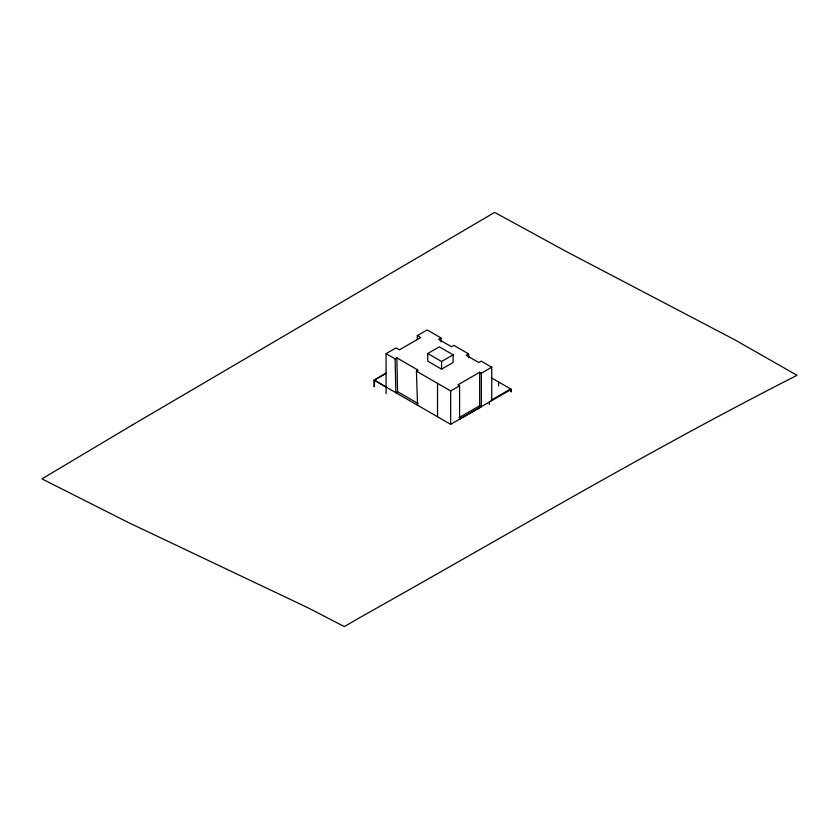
<?xml version="1.0" encoding="UTF-8"?>
<svg xmlns="http://www.w3.org/2000/svg" width="839" height="839" viewBox="0 0 839 839"><rect width="100%" height="100%" fill="white"/><g stroke="black" fill="none" stroke-linecap="round" stroke-linejoin="round"><path stroke-width="1.26" d="M386.076 393.575L386.076 353.659L396.071 347.881L399.458 349.832L420.675 337.582L417.298 335.631L417.298 339.564M417.298 335.631L427.145 329.947L441.031 337.96L441.031 341.893M386.076 353.659L395.117 358.882L396.847 357.875L418.168 370.188L416.438 371.184L417.539 405.216M441.031 337.96L438.65 339.344L451.476 346.748L453.868 345.374L468.634 353.901L468.634 357.718M374.068 386.632L374.068 380.119L386.276 373.072M374.456 386.569L374.456 380.057L385.793 373.512M427.764 353.513L439.332 346.843L453.144 354.813L453.144 362.5L441.576 369.17L427.764 361.19L427.764 353.513L441.576 361.494L453.144 354.813M386.076 387.083L374.456 380.057M418.189 403.59L397.581 391.698L395.851 392.694L395.117 358.882M468.634 353.901L466.243 355.275L478.775 362.511L481.167 361.137L491.738 367.241L491.738 400.633L491.088 400.255L510.584 389.002L510.584 391.603M481.355 373.229L479.677 372.264L457.926 384.828L459.594 385.793L459.594 419.248L481.355 406.695L481.355 373.229L491.738 367.241M416.438 371.184L450.669 390.953L459.594 385.793M459.006 417.654L479.677 405.719L481.355 406.695M374.068 380.119L450.669 424.345L511.35 389.306L511.35 391.907M491.276 377.854L511.35 389.306M396.847 357.875L397.581 391.698M498.628 382.102L498.628 386.003M489.347 402.007L489.347 404.513M479.677 372.264L479.677 405.719M450.669 390.953L450.669 424.345M441.576 361.494L441.576 369.17M437.538 383.371L437.538 416.763M132.898 424.649L41.95 478.88L127.958 522.309L307.955 607.772L344.347 626.597L359.218 617.924C504.732 536.352 648.285 450.931 797.05 375.306L734.67 339.743L566.608 251.69L494.653 212.403L132.898 424.649"/></g></svg>
